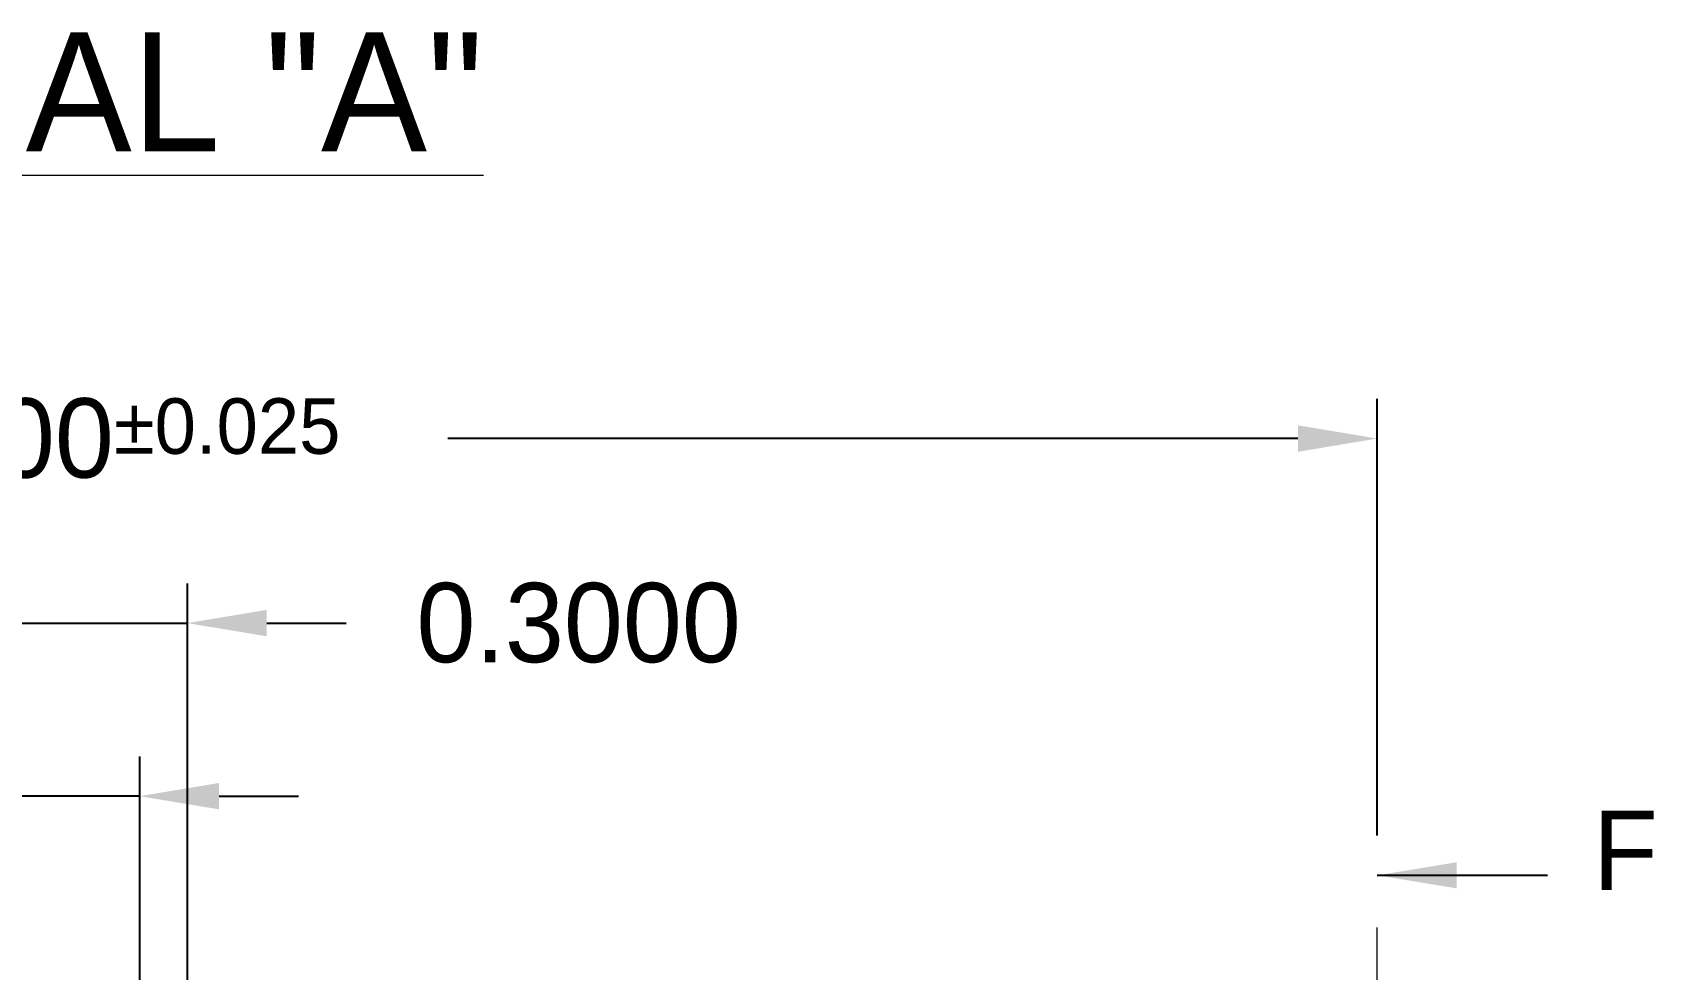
# Model space of a CAD drawing. Extents: x -26.3 to -8.4, y -10.6 to 2.2.
# Drawn here: x -17.534 to -15.49, y 0.353 to 1.535 of the extents above; entities that cross this region are included whole.
import ezdxf

# ---------------------------------------------------------------- set-up
doc = ezdxf.new("R2010")
doc.units = 0
doc.header["$MEASUREMENT"] = 0
doc.linetypes.add('CENTER', pattern=[2, 1.25, -0.25, 0.25, -0.25])
doc.layers.add('Dim', color=7, linetype='Continuous', lineweight=5)
doc.styles.get("Standard").update_dxf_attribs({"font": ''})
doc.styles.get('Standard').set_extended_font_data('SWRomns')
doc.dimstyles.new('2', dxfattribs={"dimtxt": 0.1, "dimasz": 0.1, "dimexe": 0.05, "dimexo": 0.05, "dimgap": 0.05, "dimtad": 0, "dimdec": 4, "dimzin": 0, "dimdsep": 46, "dimtxsty": 'Standard', "dimcen": 0, "dimadec": 0, "dimazin": 0, "dimtfac": 1, "dimtdec": 4, "dimtmove": 0, "dimatfit": 1, "dimfxl": 1, "dimtolj": 1, "dimtzin": 0, "dimarcsym": 0})

# ---------------------------------------------------------------- blocks, each defined once
blk = doc.blocks.new('*D0')
at = {"layer": 'Defpoints', "color": 0, "transparency": 16777216}
for p in [(346.6163, 142.8358), (346.4363, 142.5234), (346.6163, 142.5234)]:
    blk.add_point(p, dxfattribs=at)
at = {"layer": 'Dim', "color": 0, "lineweight": -2, "transparency": 16777216}
for p, q in [((346.4363, 142.5734), (346.4363, 142.8858)), ((346.6163, 142.5734), (346.6163, 142.8858)), ((346.3363, 142.8358), (346.2363, 142.8358)), ((346.6163, 142.8358), (346.4363, 142.8358)), ((346.7163, 142.8358), (346.8163, 142.8358))]:
    blk.add_line(p, q, dxfattribs=at)
at = {"layer": 'Dim', "color": 0, "transparency": 16777216}
for points in [[(346.3363, 142.8525), (346.3363, 142.8192), (346.4363, 142.8358)], [(346.7163, 142.8525), (346.7163, 142.8192), (346.6163, 142.8358)]]:
    blk.add_solid(points, dxfattribs=at)
at = {"layer": 'Dim', "color": 0, "transparency": 16777216, "insert": (345.7538, 142.8358), "char_height": 0.1, "attachment_point": 5}
blk.add_mtext('\\A2;0.1800{\\H0.070000;±0.050}', dxfattribs=at)
blk = doc.blocks.new('*D1')
at = {"layer": 'Defpoints', "color": 0, "transparency": 16777216}
for p in [(346.6763, 143.054), (346.3763, 142.4634), (346.6763, 142.4634)]:
    blk.add_point(p, dxfattribs=at)
at = {"layer": 'Dim', "color": 0, "lineweight": -2, "transparency": 16777216}
for p, q in [((346.3763, 142.5134), (346.3763, 143.104)), ((346.6763, 142.5134), (346.6763, 143.104)), ((346.2763, 143.054), (346.1763, 143.054)), ((346.3763, 143.054), (346.6763, 143.054)), ((346.7763, 143.054), (346.8763, 143.054))]:
    blk.add_line(p, q, dxfattribs=at)
at = {"layer": 'Dim', "color": 0, "transparency": 16777216}
for points in [[(346.2763, 143.0707), (346.2763, 143.0374), (346.3763, 143.054)], [(346.7763, 143.0707), (346.7763, 143.0374), (346.6763, 143.054)]]:
    blk.add_solid(points, dxfattribs=at)
at = {"layer": 'Dim', "color": 0, "transparency": 16777216, "insert": (347.1695, 143.054), "char_height": 0.1, "attachment_point": 5}
blk.add_mtext('\\A1;0.3000', dxfattribs=at)
blk = doc.blocks.new('*D2')
at = {"layer": 'Defpoints', "color": 0, "transparency": 16777216}
for p in [(348.1763, 143.2867), (348.1763, 142.7361), (344.8763, 141.9981)]:
    blk.add_point(p, dxfattribs=at)
at = {"layer": 'Dim', "color": 0, "lineweight": -2, "transparency": 16777216}
for p, q in [((344.8763, 142.0481), (344.8763, 143.3367)), ((348.1763, 142.7861), (348.1763, 143.3367)), ((344.9763, 143.2867), (346.0394, 143.2867)), ((348.0763, 143.2867), (347.0045, 143.2867))]:
    blk.add_line(p, q, dxfattribs=at)
at = {"layer": 'Dim', "color": 0, "transparency": 16777216}
for points in [[(344.9763, 143.3033), (344.9763, 143.27), (344.8763, 143.2867)], [(348.0763, 143.3033), (348.0763, 143.27), (348.1763, 143.2867)]]:
    blk.add_solid(points, dxfattribs=at)
at = {"layer": 'Dim', "color": 0, "transparency": 16777216, "insert": (346.5219, 143.2867), "char_height": 0.1, "attachment_point": 5}
blk.add_mtext('\\A2;3.3000{\\H0.070000;±0.025}', dxfattribs=at)

msp = doc.modelspace()

# ---------------------------------------------------------------- linework, layer by layer
at = {"layer": 'Dim', "linetype": 'CENTER', "ltscale": 0.2}
msp.add_line((-15.83836, -4.99386), (-15.83836, 0.47211), dxfattribs=at)

# ---------------------------------------------------------------- texts
at = {"lineweight": 18, "insert": (-17.4821, 1.45964), "char_height": 0.15, "attachment_point": 5}
msp.add_mtext('{\\LDETIAL "A"}', dxfattribs=at)
at = {"layer": 'Dim', "lineweight": 18, "insert": (-15.52554, 0.50365), "char_height": 0.1, "attachment_point": 5}
msp.add_mtext('F', dxfattribs=at)

# ---------------------------------------------------------------- dimensions: what is measured, and where the dimension line sits
at = {"layer": 'Dim'}
for base, p1, p2, override, picture, middle in [((-15.83836, 1.02268), (-19.13836, -0.26588), (-15.83836, 0.47211), {"dimtol": 1, "dimtp": 0.025, "dimtm": 0.025, "dimtfac": 0.7, "dimtdec": 3, "dimtolj": 2}, '*D2', (-17.4927, 1.02268)), ((-17.39836, 0.57185), (-17.57836, 0.25947), (-17.39836, 0.25947), {"dimgap": 0.05, "dimtol": 1, "dimlim": 0, "dimtp": 0.05, "dimtm": 0.05, "dimtfac": 0.7, "dimtdec": 3, "dimtolj": 2}, '*D0', (-18.2609, 0.57185))]:
    dim = msp.add_linear_dim(base=base, p1=p1, p2=p2, dimstyle='2', override=override, dxfattribs=at)
    dim.commit()
    dim.dimension.update_dxf_attribs({"geometry": picture, "text_midpoint": middle, "dimtype": 128, "insert": (-364.01465, -142.26398)})
dim = msp.add_linear_dim(base=(-17.33836, 0.79004), p1=(-17.63836, 0.19947), p2=(-17.33836, 0.19947), dimstyle='2', dxfattribs=at)
dim.commit()
dim.dimension.update_dxf_attribs({"geometry": '*D1', "text_midpoint": (-16.84514, 0.79004), "dimtype": 128, "insert": (-364.01465, -142.26398)})

# ---------------------------------------------------------------- leaders
msp.add_leader([(-15.83836, 0.47211), (-15.62374, 0.47211)], dimstyle='2', override={"dimgap": 0.05, "dimtad": 0}, dxfattribs=at)

doc.saveas('drawing.dxf')
